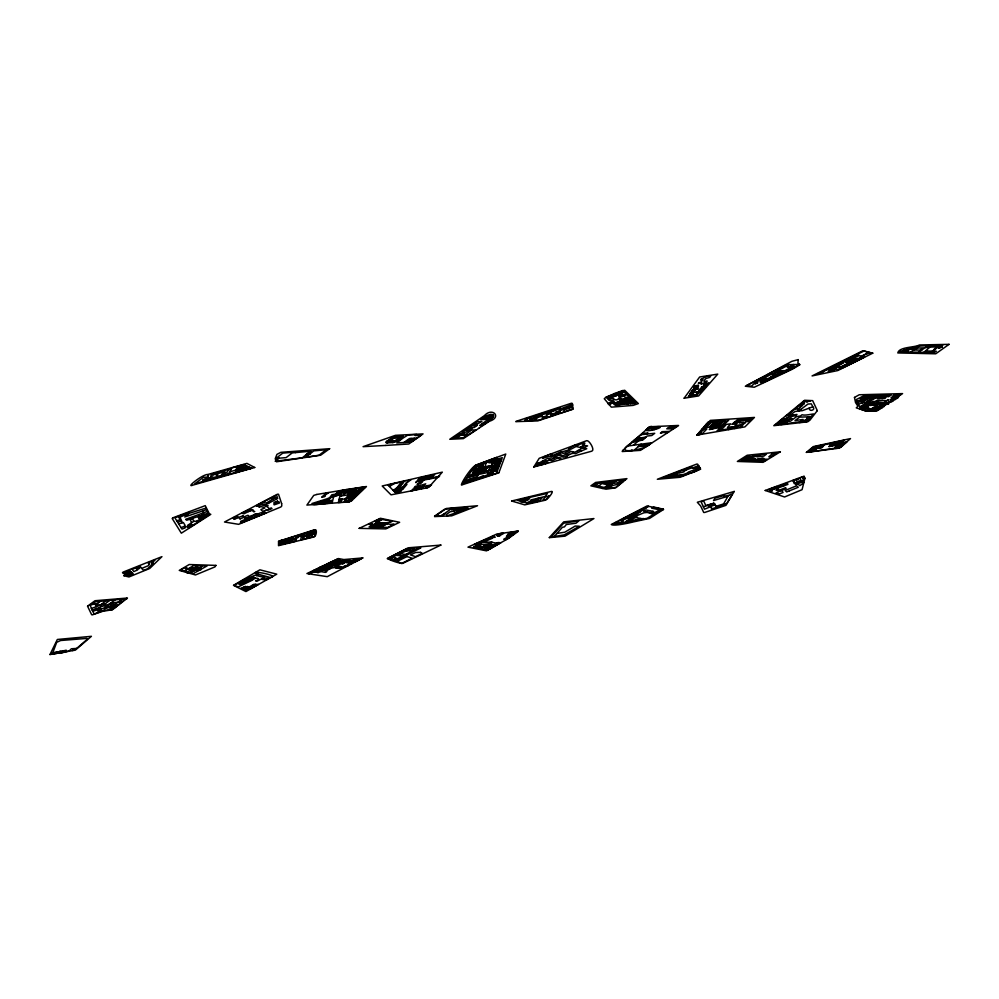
<?xml version="1.0" encoding="UTF-8"?>
<svg xmlns="http://www.w3.org/2000/svg" width="999" height="999" viewBox="0 0 999 999"><rect width="100%" height="100%" fill="white"/><g stroke="black" fill="none" stroke-linecap="round" stroke-linejoin="round"><path stroke-width="1.5" d="M494.992 459.84L492.332 460.114L492.682 461.476L494.13 460.177L502.26 457.654L496.416 473.251L462.912 483.591L467.22 477.272L469.555 476.735L469.043 477.397M555.469 413.249L553.608 413.561L553.583 415.159L557.305 413.961L557.317 412.862L555.469 413.249L555.444 414.548M496.003 461.151L498.039 460.826L498.513 459.353L496.79 460.926L490.646 462.649L490.384 459.777L496.59 457.417L496.665 459.203M483.141 477.447L483.266 475.774L476.448 478.484L475.686 478.558L476.211 477.609L465.072 480.494M487.412 476.098L487.475 474.987M469.542 481.73L469.63 480.357L464.11 481.83M491.658 474.762L491.745 473.638C494.63 472.639 491.87 473.164 494.08 471.141L497.502 470.292L492.569 471.528L490.384 474.063L491.745 473.638M282.018 540.684L282.729 539.897L280.269 540.671L279.845 544.905C282.467 543.131 299.026 542.032 295.392 539.972C299.675 537.1 289.423 541.658 290.409 541.583L290.334 542.357M301.96 534.203L301.76 536.188L303.783 535.014L303.933 533.591L312.812 530.606L312.65 532.192L308.666 533.578L308.841 531.855M312.812 533.079L311.438 533.678L315.047 532.38M312 537.075L312.262 534.477L314.772 533.691L315.097 531.818L310.414 533.828L311.451 533.503M280.02 543.169L282.48 542.395L281.855 541.87L282.642 540.759M283.704 543.144L283.891 541.346L282.555 541.658M285.052 543.643L285.502 541.52L288.449 540.596L288.224 542.869M286.626 543.256L286.838 541.108M291.171 537.549L290.946 539.835L288.686 540.534L288.923 538.261M301.823 535.664L300.062 536.213L300.212 534.752L303.933 533.591M302.934 539.285L303.197 536.675L301.111 537.325L300.874 539.785L314.498 536.463L314.772 533.691L308.629 535.514L310.464 533.404M306.268 535.214L306.768 532.692M282.48 542.395L286.563 540.496L286.725 538.886L282.705 540.147M306.393 535.314L306.73 533.141M307.342 538.211L306.431 536.788L312.237 534.765M290.409 541.583L290.497 540.734L288.374 541.396M375.499 523.014L388.436 522.864L391.308 521.228L382.33 519.468L369.043 526.96L387.712 527.397L394.293 524.25L391.958 524.45M703.383 506.743L713.898 503.259L705.794 505.544L703.646 500.886L701.111 501.823L704.507 509.203L710.739 506.655C712.424 505.144 718.056 504.095 715.696 507.679M322.103 503.796L323.788 503.658L324.288 502.085L322.49 502.659C321.491 504.657 311.638 505.631 311.925 503.533L340.384 494.655L346.029 489.922L338.624 491.121L335.951 493.981L341.183 492.844L338.811 494.742L332.442 496.503L339.011 493.606L331.868 494.767L329.37 498.014M473.863 480.357L474.513 478.046M342.145 498.801L341.096 499.612L355.307 496.628L356.918 495.079L353.434 495.654L351.873 497.202M490.384 459.777L483.853 462.262L482.867 467.17L478.471 467.957L477.06 469.33L484.652 467.407L485.252 466.82L482.854 467.22L485.464 466.121L485.789 464.56C483.229 463.474 489.26 461.675 490.571 460.876M341.221 498.951L340.035 500.087L341.958 499.512L341.221 502.297L339.098 502.472L340.359 500.711L338.299 502.534L340.035 495.666L343.606 494.967L345.666 493.031L361.825 490.397L362.912 489.385L351.498 491.246L354.17 488.598L357.492 488.061L355.432 490.047M309.315 537.724L309.79 535.526M333.604 496.74L332.118 503.009L323.788 503.658M643.493 518.493L628.608 521.116L636.925 516.758L634.615 516.583L623.351 523.076L647.127 518.269L653.671 514.323L647.252 512.437L643.968 512.774L634.615 516.583M322.49 502.659L323.027 500.674M724 497.402L724.637 495.342L715.022 498.176L713.523 500.561L727.996 496.241C736.738 489.173 728.171 500.449 726.66 503.683L711.45 509.053L711.45 506.955L710.676 507.205M491.658 469.855L490.272 472.015L467.619 476.698L468.456 475.437L492.032 469.755L491.683 468.631L495.566 467.532M493.981 471.166L494.355 470.029L492.145 470.054L498.214 468.356M497.052 467.12L495.254 467.619M494.692 464.66L496.978 463.786L496.628 464.71L491.446 465.559L492.744 462.062M210.389 479.795L210.951 478.246L229.483 473.151L231.581 467.982L244.043 464.547L250.786 468.244L194.83 483.716L203.346 477.385L208.092 476.973L202.572 480.232L205.707 479.72L206.381 478.034M209.865 478.546L210.127 477.884L208.092 478.446L208.466 477.435L207.33 477.534M492.22 468.481L491.296 467.157L496.466 465.109L495.854 466.708L493.019 467.532L492.832 466.733M492.095 466.933L492.757 465.197M236.139 472.677C237.862 470.467 234.59 472.539 235.614 470.804L237.05 470.417L237.65 468.943L236.201 469.355L236.95 467.544L238.898 465.959M205.095 481.256L205.707 479.72M495.342 462.912L494.917 463.973L497.127 463.349L497.889 461.226L492.12 463.798M498.926 472.652L505.769 454.046L477.06 464.647C471.69 465.222 457.667 488.349 462.4 484.74L498.851 472.827M238.386 467.157L244.493 464.785M246.453 469.83C249.825 466.133 240.946 471.778 245.679 467.819L245.167 468.531M237.05 470.417L236.775 471.078L244.106 469.006M325.437 503.533L327.997 498.439M239.323 467.057L241.621 466.046M239.523 471.74L239.985 470.654L246.84 468.893M228.209 474.875L228.858 473.326M242.894 470.816L243.406 469.63M62.113 652.459L51.349 654.22L52.897 652.459L56.693 642.32L60.639 640.509L86.801 638.411L87.425 639.16L76.686 648.413L71.366 648.776L69.256 650.873L61.588 652.959L63.899 650.699L66.309 650.262L64.985 651.635M909.402 348.339L899 351.873L906.992 351.985L909.402 348.339L919.505 346.029L942.769 345.267L940.434 346.853L937.886 346.94L934.789 349.75L933.59 349.787L938.548 345.404M327.372 503.384L330.219 497.764M493.469 415.896L487.949 417.32L486.963 418.706C489.922 420.079 491.62 415.497 487.412 417.944L486.151 419.443L480.644 419.642C488.686 411.875 502.822 412.762 485.139 423.451L482.317 423.539L488.523 419.343L491.67 419.243M493.668 471.253L488.161 473.426L487.624 474.513L489.235 474.438L483.204 476.348M895.254 397.777L892.844 398.176L896.565 396.503L893.306 397.852M716.295 506.256L723.563 503.946L727.996 496.241M486.525 471.091L488.561 470.591M483.641 471.778L484.453 470.492L473.114 472.764L471.865 474.612M484.852 471.491L487.237 467.769M489.273 416.97L490.996 416.196L483.916 417.445M472.964 468.843C476.086 469.155 479.133 464.71 474.026 467.27L468.456 475.437M489.66 414.722L491.058 414.448M467.919 480.819L473.963 479.195M469.567 479.333L476.86 477.122L478.271 475.099L466.77 477.959M480.806 543.968L479.82 543.768C485.389 541.221 475.212 544.368 479.395 544.705L480.806 543.968L486.9 545.154L480.107 548.726L474.662 547.564L477.297 546.228L476.123 545.966L477.422 545.304L481.093 546.053L479.17 547.04L481.006 547.102M473.114 472.764L474.712 470.404L491.246 466.933L491.071 465.871L485.826 466.733L484.378 468.369M490.584 467.07L488.673 469.942L494.143 468.543L495.129 468.456L494.842 469.293L496.366 468.868M838.336 443.618L842.095 442.782L843.93 440.297L831.73 443.007L828.983 446.653L837.524 444.742C840.084 441.433 836.65 443.718 841.945 442.132L842.357 441.595L836.175 442.982L835.501 443.856L838.673 443.156M530.631 502.959L531.755 501.411L536.313 499.288L534.265 502.135L527.722 503.346L533.154 500.599L530.844 499.962L545.242 496.428L547.489 493.356L530.169 497.29L528.758 499.425L523.226 502.135M692.357 390.572L698.214 388.673L692.856 389.897L689.822 394.031L693.518 393.194L691.483 395.979L688.323 396.703L690.371 393.906M693.256 389.797L695.316 386.988L698.476 386.263L696.415 389.086M697.614 386.463L698.601 385.114L694.767 385.989L693.781 387.337L695.316 386.988M692.956 393.319L695.491 389.86M839.31 442.282L840.147 441.133M199.176 521.228L193.818 521.316L188.361 524.85L186.913 526.81L190.659 524.837L193.681 524.787L208.953 514.847L205.782 508.166L189.298 513.286L184.74 516.995L203.072 510.851M525.099 498.464L528.521 497.552C527.834 501.773 515.721 503.121 522.602 499.9L525.099 498.464L520.604 501.535M526.86 497.939L525.524 499.725L521.391 501.76M539.585 498.151L537.062 501.486M829.694 369.555L828.196 371.566L834.44 370.092L828.346 368.544L817.944 373.626L822.552 372.789L823.688 371.266L828.433 369.18L831.056 369.255M830.344 371.091L831.618 369.393M819.105 448.002L822.152 447.54L824.375 444.63L821.116 445.354L819.105 448.002L810.776 449.25L808.466 451.298L815.696 449.625L817.307 448.276M908.803 349.65L916.895 347.814M389.398 486.488L394.58 483.416L388.099 485.114L395.816 493.169L401.173 491.121L398.663 491.271L402.809 489.235L394.842 492.157M814.36 448.713L815.559 448.052C817.394 446.615 812.137 448.464 814.734 448.214M821.228 447.689L820.204 447.839M815.221 447.602L816.083 446.466M816.52 448.389L818.406 445.954L821.116 445.354M835.264 365.11L837.587 365.771L839.272 364.947L837.012 364.248L830.569 367.407L835.426 368.831L836.787 367.083L838.86 366.621L838.261 367.395L840.321 366.583L843.268 367.445M427.172 476.273L434.59 474.65L430.557 478.746L423.788 480.057L420.641 483.641L417.045 484.365L422.327 481.368L419.23 481.818L420.454 480.469L423.101 479.932L424.975 477.709L418.169 479.795L419.905 477.797L427.272 476.173L423.788 480.057M546.428 455.831L548.276 455.382L543.768 456.818L542.607 458.416L548.251 456.518L551.361 457.192L560.439 452.772L563.96 453.371L569.917 450.274L568.331 449.987L560.077 452.547L561.251 452.122M202.61 565.809L198.102 565.759C174.113 578.483 195.454 571.79 202.61 565.809L207.155 565.871L193.694 573.401L190.497 572.639M431.668 478.071L431.218 478.621L438.511 477.235L439.635 476.011L435.751 477.26M430.369 476.598L427.035 477.959L429.707 477.385L428.559 478.683L430.132 478.359C433.291 475.936 428.758 477.584 431.418 475.349M709.902 421.74L698.613 434.94L696.902 435.152L707.991 422.115L718.281 420.941L709.315 429.57L711.463 429.22M629.72 521.765L630.631 520.691M392.782 490.01C396.341 490.134 401.948 481.306 401.236 482.929M421.815 486.788L420.129 488.049L422.365 486.675L431.531 484.865L427.722 487.687L391.034 494.842L382.18 485.989L442.332 472.14L428.983 486.975L426.76 487.837M400.924 489.123L404.558 484.877L406.918 484.415L403.321 488.661L400.412 489.71M422.24 478.459L423.464 477.01M414.822 490.222L418.956 485.576L415.359 486.313L414.098 487.749L416.246 487.325L414.985 488.823L412.887 489.123L411.263 490.921L412.849 490.609M708.116 383.791L708.84 382.942L704.919 383.741L703.408 385.502L708.116 383.791L704.195 384.578M393.868 491.133L397.165 489.822L401.286 485.114L398.776 485.626M554.133 536.725L562.362 527.285L564.435 526.898L566.283 524.525L576.036 523.189L578.945 520.816L563.623 523.214L551.111 537.05L564.21 534.877L579.333 526.236L575.212 526.048L564.76 532.217L557.017 533.416M416.233 489.947L422.365 486.675M698.164 391.533L701.723 390.247L703.945 387.737L700.786 388.361L700.224 388.998L703.383 388.374M424.8 478.933L425.911 478.334L425.199 478.471M421.503 488.911L423.701 486.401M697.714 392.045L696.728 393.156L699.512 392.744L701.723 390.247M698.838 390.821C699.675 388.998 698.438 390.222 702.809 389.023M699.874 389.598L700.449 388.948M747.964 420.529L748.95 420.055L747.677 421.366L747.989 420.529L740.022 420.966L735.526 423.976L731.892 424.313L737.599 419.717L751.785 418.993L749.762 421.153L745.991 421.84L748.763 418.968M417.082 487.699L420.554 487.037M426.436 487.937L425.187 488.186L427.46 485.676M702.796 386.9L702.297 387.45L705.444 386.838L706.43 385.764L701.498 387.15L705.943 386.288M399.612 485.452L401.96 484.353L402.984 483.229L401.598 483.491L404.882 481.131L394.505 483.516M422.527 486.638L425.724 483.816L418.556 486.038M61.376 652.584L58.516 653.109M497.052 535.776L498.888 536.176L503.508 533.466C500.487 531.93 494.18 537.175 499.275 535.464L500.087 535.639M60.39 651.323L59.74 651.56L63.899 650.699M734.64 428.534L736.051 427.06L742.806 425.124L740.521 427.485M62.438 650.961L61.651 651.76L63.312 651.273M74.088 648.888L72.465 650.536L76.686 648.413M340.097 492.245C336.139 491.908 341.758 492.732 342.694 490.459M714.697 428.434L720.704 427.51L728.671 420.279C720.916 417.969 718.681 428.009 712.262 429.095L720.291 422.377L717.906 423.239L712.062 428.683M401.536 482.629L402.497 481.668M57.88 651.773L55.769 652.672L59.878 651.41M923.725 352.385L929.619 347.402L925.349 347.54L918.443 352.222L906.992 351.985M58.379 653.134L60.002 651.51M705.931 424.538L709.665 423.301L705.244 427.722L712.737 421.528M931.405 345.666L929.932 347.115L936.375 346.865M344.892 492.295L349.837 491.52L352.547 488.861L347.702 489.647L346.316 490.959L348.663 490.297L343.743 493.356L345.666 493.031M719.517 426.273L716.52 426.723M711.151 429.27L711.638 429.058M348.813 494.73L344.88 499.4L348.251 497.889L352.147 497.564L348.713 498.763L353.921 497.952L355.307 496.628M354.146 489.922L355.257 489.61L352.684 490.596L355.794 488.336M341.77 495.267L340.996 496.003L353.059 494.03L353.883 493.231L347.889 494.218L349.263 492.882L360.339 491.833L361.825 490.397M347.764 491.833L350.524 489.185M348.226 500.174L344.555 500.761L344.131 502.072L352.247 499.525L349.4 501.873L306.905 505.082L313.736 495.392L316.795 494.455M100.986 609.215L107.305 606.593L103.372 610.526L112.587 609.515L125.824 598.776L95.629 601.76L90.06 605.232L94.068 614.035L102.01 611.113L101.448 610.002L97.465 610.789C100.237 611.725 102.435 607.367 99.276 608.441L98.926 607.742L92.158 610.227M845.404 443.219L839.073 444.443L835.127 448.189L840.946 447.152L847.127 441.658L842.095 442.782M632.717 441.433L641.37 434.627L654.72 433.304L651.847 435.502L647.127 436.051L642.532 440.097L631.868 442.195L637.612 440.771M843.094 445.267L837.936 447.477L841.37 443.993M840.946 447.152L835.751 448.451L836.325 447.977M841.97 443.881L839.809 445.904L840.521 445.766M487.275 466.508L489.747 466.096M808.516 451.298C806.031 453.484 813.186 451.723 813.448 449.962M706.068 427.547L709.415 427.035L715.634 421.328M636.363 440.247L638.124 439.647L633.741 440.559M780.394 421.928L778.708 422.165L781.717 421.753L789.997 415.459L796.977 414.448L795.067 415.871L791.845 416.183L789.435 418.007L787.474 418.144L779.807 423.913L775.499 424.712L780.119 422.714L777.821 422.989L778.82 422.152M622.689 450.449L622.19 451.536L640.484 450.362L678.596 425.562A2.223 0.637 -19.6 0 0 678.121 425.462L649.612 426.773L623.039 450.149M800.349 406.855L802.459 405.269L798.551 408.666M329.67 448.688L280.869 452.335L276.935 454.383L275.212 458.741L276.436 461.788L320.667 455.194L329.608 448.726M346.403 501.898L348.663 501.723L350.824 499.762M812.137 450.149L811.3 450.899L812.549 450.724M810.776 449.25L813.636 447.015L818.406 445.954L817.482 447.152L822.926 446.528M650.262 443.756C646.403 449.725 608.528 456.518 632.916 442.045M641.37 434.627L642.807 433.354L647.989 433.004L646.678 434.028M694.293 395.242L693.418 396.016L696.153 395.629L697.876 394.118L694.293 395.242L697.027 394.855M646.553 429.345L645.629 430.144C648.413 432.729 671.116 424.937 654.033 426.985L652.16 428.296L647.552 428.484L646.553 429.345L651.985 428.309M634.914 449.513L641.121 444.193L651.798 442.744M789.247 414.548L786.051 415.846L787.224 414.835L791.283 414.26L795.117 411.438L802.372 410.639L812.861 406.768L811.288 403.833L807.954 404.046L798.763 410.976M788.199 414.697L799.687 405.045L804.395 403.534L802.147 405.307M811.463 450.886L810.276 451.048M647.552 428.484L649.45 426.835C655.519 425.087 648.001 430.007 652.934 426.798L654.033 426.985M873.163 403.121C844.854 415.746 868.73 406.118 876.66 400.524L886.425 400.661L883.69 402.834L873.188 401.423L865.421 404.395L860.451 407.467L857.142 402.947L856.443 399.475L864.335 395.542L891.183 395.167L888.448 396.728L886.588 396.453L885.089 398.364L881.081 398.701L883.94 396.591L881.018 397.302L879.807 398.801L877.484 398.726L880.681 396.815L877.384 397.003L859.752 406.843M628.521 445.916L633.366 445.254L638.823 440.596M518.119 531.468L508.416 538.449L486.525 550.849L467.994 547.152L496.915 533.978L518.356 531.031L512.937 532.155L506.418 536.238L512.774 535.252M615.159 523.988L613.311 524.138L617.195 521.865L618.718 521.79L615.983 523.089L623.413 521.828C622.852 523.439 613.436 525.137 616.583 523.026M598.751 483.079L616.208 480.756L606.031 487.799L595.679 485.639L598.851 483.004L595.866 483.379L593.681 485.227L595.791 485.551M723.738 424.75L730.581 423.851L727.409 427.522L732.042 426.685L728.546 429.607M612.674 481.181L604.87 487.537L608.054 484.902L602.809 483.753L608.453 483.266L610.726 481.393M644.405 437.412L640.871 438.886L642.457 437.637L645.829 437.275M598.526 486.263L603.259 482.367M755.169 455.319L751.398 457.38L755.169 455.319L760.177 454.745L757.667 456.693L763.935 456.093L766.458 454.133L761.038 454.657L758.541 456.019M807.005 401.498L806.43 401.935L810.326 400.861L807.005 401.498L807.741 401.161M775.386 372.215L777.547 370.691L785.114 370.666L786.85 369.555L790.684 369.418L799.525 364.41L786.575 364.71L768.194 374.25L772.352 374.2L775.386 372.215L780.856 372.127L778.221 373.888L772.726 373.976M738.923 421.241L741.083 419.493M756.568 455.169L752.771 457.217M309.99 453.946L313.811 450.886L326.211 449.687L319.093 455.207L305.819 457.242L309.99 453.946L306.793 454.208L302.247 457.829L275.175 461.238L279.221 458.179L286.114 457.617L292.245 452.897L310.677 451.211L306.793 454.208M349.026 560.202L349.775 560.102L348.239 561.313L342.62 561.9L344.268 560.614L349.026 560.202L347.515 561.388M754.47 456.83L758.328 454.982M638.049 438.786L637.462 439.248L641.483 438.399M780.644 421.903L783.491 420.429M896.328 397.39L898.476 397.377L894.417 400.05L890.184 399.875L893.069 399.45L895.941 397.327M98.926 607.742L102.198 606.081L106.955 605.744L115.097 599.837M345.042 561.675L346.69 560.377M348.339 562.325L352.797 560.414L350.624 562.1L346.016 562.549L349.138 561.7M90.447 604.87L97.515 603.533M106.069 600.736L100.674 604.907L95.867 604.82L100.412 601.286M109.715 600.374L103.446 605.232L108.354 604.745M118.669 604.757L113.799 605.232L109.803 608.341L114.673 607.854M110.627 602.971L118.456 602.21L122.44 599.113M642.457 437.637L635.464 439.073M639.597 438.598L640.546 437.874M669.642 477.185L674.362 474.962L671.715 476.998L663.136 477.659L691.608 466.745L692.207 467.682L686.55 469.805L685.988 468.843M107.005 606.78L111.638 605.519L108.004 607.904L105.195 608.191M117.982 602.247L114.985 604.22L109.078 604.183M316.933 504.258L319.28 502.447L322.615 502.135M338.236 563.311L342.07 562.325L339.273 562.599L317.994 572.764L316.671 572.265L321.403 570.054L322.689 570.566M667.357 477.397L670.391 475.512L675.237 474.3L675.374 472.827M673.938 475.299C680.856 473.376 674.412 477.959 671.715 476.998M801.523 403.808L804.769 402.147L802.759 403.683M778.783 424.001L781.717 421.753M630.244 403.808L634.465 401.648L635.839 402.997L615.384 405.119L622.265 402.285L624.425 404.32M631.942 403.658L634.727 403.409M801.235 420.879L804.907 420.542L802.859 422.102L806.355 421.765L808.004 420.504L805.931 420.704L806.468 420.279C811.787 419.53 800.449 420.716 808.366 419.83L811.001 416.795L799.612 417.12L795.004 420.567L803.121 419.443L799.125 422.477L802.859 422.102L807.904 418.231L806.805 418.344L807.866 417.095L811.001 416.795L813.436 413.948C809.34 414.548 804.807 415.634 802.022 414.785L800.399 415.996L796.565 416.62L790.471 421.191L787.761 421.403C783.865 425.374 774.362 426.173 785.951 419.955L786.925 419.88L781.218 424.225M307.417 537.487L307.58 535.789L306.218 535.876L303.359 536.775L304.258 537.912L303.034 538.286M615.634 405.094L617.02 404.97M791.845 416.183L793.081 415.247M792.856 415.272L792.157 415.946M627.409 404.058L628.508 403.958M736.563 422.177L738.298 420.504L733.678 423.401L737.999 422.003M295.367 452.609L296.266 451.935L282.754 453.134L275.861 458.479L279.221 458.179M105.432 606.768L106.593 605.894M319.692 504.045L322.215 502.172M472.789 479.52L469.592 480.794M513.449 534.765L510.102 535.764M641.033 449.213L641.833 449.188M757.442 379.857L761.95 379.295L771.34 374.213M638.274 512.062L639.397 511.513L635.726 512.237L629.845 515.284L634.228 516.233L641.833 510.739L638.186 510.964L635.726 512.237M510.439 536.938L506.268 539.485L503.696 539.248L508.603 536.413M860.688 397.964L863.698 397.215L873.675 398.301L878.396 395.117M870.966 409.078L874.6 406.768L877.472 406.581L876.011 407.617L884.427 406.268L876.76 411.026L864.909 410.776L869.205 408.991L879.507 409.278M653.995 429.67L656.618 428.096L653.895 428.896L655.207 428.808M391.196 438.186L386.051 441.833L397.302 441.171L403.309 436.913L393.057 437.525L391.196 438.186L402.435 437.537M395.779 436.238L386.301 442.932L393.556 442.507L403.034 435.814L395.779 436.238L396.778 436.176L387.3 442.869M392.557 442.569L402.023 435.864M408.054 441.521L409.303 441.446L408.154 442.27L396.74 442.932L400.649 440.035A3.709 1.061 -19.6 0 1 400.911 439.41L407.967 434.99L416.67 434.478L415.159 435.552L421.166 435.202L417.107 438.074L409.478 438.524L403.821 442.52M405.494 442.42L411.151 438.424M406.905 442.332L409.94 440.197L408.529 440.272M414.335 438.236L408.766 442.17L411.201 442.033L416.77 438.099M879.944 404.945L881.63 404.583L877.484 405.094L880.456 403.097L877.259 402.972L878.321 402.347M533.878 420.304L538.511 417.045L542.407 416.246L542.469 419.006L539.472 419.98L525.312 420.779C523.688 418.856 530.082 416.221 529.383 418.968L538.511 417.045M530.307 420.504L533.791 418.044M339.273 562.599L342.195 560.601L334.765 563.573L332.217 563.186L339.822 559.64L337 559.34L326.848 564.11L328.159 564.572L324.95 566.208L323.514 565.671L318.394 568.094L320.766 568.743M455.419 507.992L451.523 509.777L453.971 508.066L467.594 507.529L467.994 508.603L446.84 515.946L446.665 514.21L450.099 511.813L456.231 510.651L457.105 512.624M651.698 429.795L653.458 428.571L651.448 428.696M862.649 397.627L866.92 395.467M474.1 425.686L481.893 421.491L477.672 421.653L468.668 427.734L474.15 427.547L477.035 425.586L471.59 425.749M453.134 509.59L456.73 507.917M454.42 509.527L458.079 507.842M459.503 507.779L455.744 509.465M880.369 398.189L881.33 397.515L880.668 397.54M456.531 435.901L461.575 434.702L457.292 437.262L453.821 438.074L459.677 433.778L464.722 433.628L460.589 435.377M656.168 428.109L658.054 426.81M774.65 376.935L771.678 376.848L768.094 378.671L771.128 378.621L790.684 369.418M868.543 397.739L871.016 396.815L869.679 397.864M879.744 404.957L883.328 402.797M771.128 378.621L762.524 382.767L760.301 382.455L767.394 379.308L763.473 379.757L765.047 378.733L768.443 378.671M635.888 513.948L635.164 514.01L636.838 514.01M910.551 352.06L919.505 346.029M465.447 507.554L462.724 509.415L458.903 509.927L462.25 507.667M925.349 347.54L927.946 345.766M465.134 430.307L468.918 427.734M870.616 397.952L874.637 395.229M872.639 398.189L874.699 396.79L872.164 398.139M465.184 434.915L471.528 430.07L475.811 429.932L468.281 434.79L462.162 435.339M482.529 423.526L479.62 425.499L482.529 425.387L485.139 423.451M460.976 509.478L463.736 507.617M866.982 397.577L868.468 396.978L867.607 397.639M455.157 436.825L453.059 438.111L453.771 437.887M882.529 398.576L888.136 394.817M895.304 396.516L898.263 394.518L900.873 394.43L896.977 397.39M475.037 425.661L477.135 424.7L475.736 425.636M469.031 430.157L466.108 432.117L461.963 432.242L464.797 430.319L469.992 430.132L471.865 428.858L470.192 428.908L472.09 427.634M468.032 434.802L463.086 437.762L455.357 438.012M478.871 428.246L463.361 438.623L449.775 439.273L484.365 415.671C492.445 406.768 502.335 417.27 489.373 421.291L478.883 428.234M866.358 397.502L869.53 395.379M879.207 396.566L881.518 395.017M868.119 397.689L871.677 395.317M881.018 397.302L884.59 394.93M196.716 521.278L201.686 518.019L204.083 517.994M339.123 561.6L340.846 561.513M645.741 508.141L648.551 506.293L640.059 510.002L642.969 509.965L645.741 508.141L643.943 507.979M754.22 460.651L755.831 460.676L759.252 458.504L754.22 460.651L741.221 460.314L745.816 457.492L747.689 457.542M791.52 365.709L792.195 365.709L790.147 366.221L793.406 364.473M191.496 524.812L187.475 527.397L189.71 527.36L193.681 524.787M370.816 526.935L376.86 523.001M372.602 526.91L377.147 524.525L373.201 525.986L374.038 525.973M376.261 524.525L377.747 523.563M374.388 526.898L379.533 523.538L384.815 523.476L380.269 525.924L381.531 525.911L385.277 523.464L387.075 523.451L383.067 525.936M376.161 526.873L377.572 525.949M379.845 524.475L381.318 523.513M377.922 526.848L383.079 523.488M379.67 526.823L381.069 525.911M771.678 376.848L770.903 376.848L775.424 373.938M668.319 427.822L670.379 427.809L673.488 425.824L671.291 425.924L666.758 428.808L672.764 428.896L676.947 426.261L672.964 426.148M789.135 364.498C783.054 367.058 791.22 365.634 787.362 367.52L794.48 366.158L788.099 369.455M788.748 367.495L790.733 366.208M775.574 375.237L776.235 374.613L773.788 375.574L778.845 374.9M875.124 409.215L872.04 411.163M626.435 520.879L630.144 520.192M760.564 379.82L763.049 379.77L761.263 380.769C754.682 380.532 753.908 384.79 751.236 386.226L746.565 385.552L768.681 374.263M874.387 403.808L878.783 403.833L870.404 405.494L874.837 403.521L872.464 403.459M190.359 568.556L193.157 567.757L189.872 569.605L188.799 569.343L190.359 568.556L186.813 568.955L185.926 568.731L187.15 567.969L184.253 567.919L180.407 570.267L187.125 571.878M744.642 460.389L747.402 458.666L752.035 458.641L749.013 460.502M873.626 409.165L879.282 408.241L877.559 409.303M880.169 407.692L879.332 407.979L882.08 407.704M198.152 569.393L201.199 568.718L197.502 570.766L196.066 570.454L198.152 569.393L195.829 569.08L190.834 570.829L198.177 567.632L195.829 569.08M761.675 460.839L764.322 459.19L767.22 459.24L764.572 460.901L755.831 460.676M751.985 460.589L755.094 458.691L751.011 460.564M757.254 460.714L761.138 458.291L763.76 458.341L759.777 460.789M866.97 411.151L870.441 409.053M772.689 376.873L774.262 376.411L773.288 376.885M760.901 460.826L763.261 459.39L762.125 459.353M746.415 460.427L749.238 458.691M753.258 460.626L756.28 459.39M742.969 459.24L744.842 459.29L749.937 456.156L747.814 456.106L745.816 457.492M747.876 460.464L750.711 458.728M750.012 460.527L753.071 459.303M758.441 460.764L762.437 458.316M632.717 513.786L635.876 513.449L635.327 513.898M930.069 352.597L932.417 351.173L936.338 351.261L933.928 352.722L918.443 352.222M888.186 403.996C892.032 402.634 881.468 402.722 884.814 403.384L887.149 403.571L883.653 405.269L888.186 403.996L886.525 403.958M875.249 403.796L877.771 402.285M308.778 532.492L307.542 534.952L303.559 536.063L303.858 534.303M255.432 586.013L250.674 588.686L248.439 588.498L255.045 585.102L253.671 585.014L245.292 590.322L244.693 589.685L253.833 584.315L258.391 584.415L255.519 586.026L253.659 585.889M248.376 579.545L238.886 584.178L241.059 584.815L255.307 577.734L253.197 577.172L248.401 579.545L245.404 578.821L234.365 585.352L238.162 586.95L252.51 580.082C255.294 576.435 262.887 579.008 255.557 580.856L256.993 581.218L264.473 577.434L256.368 575.586M866.495 408.029L862.924 410.327L861.925 409.677L868.88 407.142L865.634 408.029M298.239 536.051L297.802 537.787L295.692 538.449L295.804 536.775L295.479 538.511L293.306 539.198L293.431 537.524L293.082 539.26L291.009 539.922L291.096 538.261M493.618 545.079L498.026 542.532L500.811 542.732L496.316 545.304L493.618 545.079L488.823 546.441M254.333 585.064L255.544 584.353M514.01 533.279L514.935 532.929L508.953 535.576L509.79 535.726M786.9 365.896L777.547 370.691M773.775 371.353L776.735 371.216M480.107 548.726L485.389 549.85L488.948 547.777L486.575 547.752M514.647 532.904L516.895 531.605M496.141 545.292L490.846 548.451L488.286 548.164M483.591 549.462L492.045 544.592L494.143 544.78M511.463 534.752L512.824 533.966L511.975 534.453M494.892 545.192L490.809 546.703L489.16 548.339M490.846 548.451L487.287 550.249L485.389 549.85M381.63 526.748L388.249 523.014L386.725 523.888L393.618 524.625M865.109 397.365L865.983 396.74L864.984 396.753M406.93 550.661L399.975 553.571L405.631 554.582L417.22 548.089L420.779 547.927L395.592 560.551L387.25 558.653L405.619 549.425L414.16 548.426L411.738 550.437L406.243 551.036L410.127 549M556.568 458.304L558.279 457.742L552.16 460.626L549.637 460.189L545.691 461.288L540.359 464.073L537.887 463.573L539.173 462.899L543.444 463.211L543.006 464.36L536.201 465.859L537.175 463.561L538.486 463.261M627.21 521.016L629.208 520.379M580.856 450.861L581.693 450.774L575.524 453.708L573.026 453.259L568.044 454.82L569.642 454.483M549.413 458.728L548.439 458.566M403.509 555.506L396.553 559.178L394.992 558.766L396.303 558.116L392.108 557.479L396.341 555.344L402.597 555.919L405.332 554.52M313.686 572.052L308.591 573.663L322.065 569.243L320.879 568.793M480.419 545.916L476.398 547.939M357.729 559.028L361.238 558.666L357.592 560.714L354.146 560.901L357.729 559.028L353.346 560.427L355.357 560.277M259.977 506.306L258.778 507.042L261.501 506.605L264.922 507.942L260.876 509.577L262.587 511.301L271.99 508.603L271.291 507.929L269.418 508.666L266.646 506.381L261.051 504.707L257.23 505.769L259.465 506.206M545.691 461.288L546.166 461.376M537.887 463.573L547.564 458.416L551.585 459.103L559.315 454.92L563.336 455.619L571.003 451.473L574.999 452.185L582.704 448.002L576.048 446.516L571.116 449.113L568.618 448.663L574.762 445.267L577.36 445.691L582.267 443.081L584.914 443.181L582.23 445.017L584.59 445.304L580.344 447.552L584.427 445.429L587.574 445.879L583.391 448.114L586.763 448.726L581.381 450.936M489.972 545.529C481.343 544.63 481.78 551.223 490.297 545.591M264.46 505.457L277.784 498.351C274.5 499.338 275.674 495.866 273.501 497.477L272.277 497.252L276.586 495.279L277.31 497.227L275.849 497.989M341.159 563.024L344.842 562.674L340.422 564.073L334.016 567.807L330.145 567.082M338.649 567.469L340.384 566.545L342.707 566.97L340.247 568.256L335.627 568.031L338.649 567.469L336.488 567.569M568.281 454.857L563.923 457.167L561.401 456.73L557.929 457.929M337.187 567.207L340.384 566.545M481.73 542.057L483.266 541.745L480.631 541.708L474.088 544.63L477.422 545.304M487.437 545.029L492.207 542.357L496.79 543.244M627.597 518.031L626.323 518.256L628.933 518.831L632.754 516.92L630.744 516.408L623.975 519.617L620.379 520.204L622.052 520.866L623.688 519.58M636.088 513.948L632.355 515.871M345.342 565.596L348.501 565.434L343.831 566.383L344.98 566.833L346.828 565.884M478.721 545.566L481.53 544.105M622.065 519.343L627.409 516.545L629.582 517.02M258.691 505.019L257.767 504.832L270.254 498.314L273.164 498.851L275.15 497.777M273.164 498.851L266.945 502.722L268.694 503.034M320.617 571.54L325.287 572.377L326.848 571.553L325.337 571.278L332.53 567.519M540.359 464.073L541.633 463.399M485.864 544.954L483.029 546.428L484.078 546.64M258.042 504.895L256.343 505.781L257.617 505.844M350.624 564.11L352.447 563.161L351.099 562.574L347.677 564.373L350.924 564.173L348.813 563.786M258.616 506.043L257.367 505.969M561.126 455.232L560.189 455.069M571.878 451.623L572.827 451.798M485.202 540.721C479.545 542.407 491.808 538.786 483.628 542.432L482.417 542.195M584.602 448.326L583.603 448.151M483.628 542.432L491.883 541.995L490.284 542.819L491.046 542.969M483.329 546.478L478.496 548.389M492.732 544.642L493.381 544.705M183.903 571.191L193.594 565.684L198.102 565.759M635.913 517.594L641.196 518.456M397.852 554.37L396.79 554.482L400.799 553.771M332.617 563.249L333.179 562.699M346.99 565.909L345.791 566.421M389.772 559.228L392.857 557.667M873.638 398.301L866.782 401.123L868.618 401.573L867.469 402.147L866.47 401.898C854.595 406.044 867.194 398.114 869.754 398.514L871.603 398.963M332.929 563.299L336.925 563.923M249.675 511.038L243.831 513.823L241.683 513.224L247.477 510.439L248.813 510.801L251.199 509.515L253.271 510.089L248.489 511.525M329.732 563.561L328.534 563.698L338.461 559.29M242.52 582.592L243.943 581.88M522.402 501.898L527.872 503.284M258.579 574.325C244.643 569.105 281.556 575.561 270.467 577.559L258.579 574.325L256.506 575.524M244.206 583.029L245.642 582.317M393.806 560.139L396.054 559.028M526.685 502.934L532.08 500.287M863.586 355.144L870.179 352.759L864.123 350.986L842.944 361.363L845.254 362.038L847.189 361.089M850.736 357.654L853.271 358.391L859.152 355.507L861.475 356.119L869.093 352.435M860.564 358.928L857.542 358.466L848.238 362.837L851.011 363.648M838.698 367.382L841.645 368.244L864.535 357.055L862.112 356.356L860.139 357.317L862.562 358.029M831.368 367.02L833.616 367.669L837.512 365.759M846.877 359.503L849.088 360.139L852.884 358.279M848.813 361.576L845.691 362.162L851.697 360.914L849.088 360.139M849.824 360.352L852.634 359.702L850.748 360.627M841.008 366.783L848.688 362.974M858.79 358.404L860.676 357.48M317.382 569.717L314.31 570.254L316.283 569.33C318.906 571.191 325 566.508 324.95 566.208M397.402 555.407L399.051 554.62M318.107 569.992L317.108 570.454L317.844 570.729M334.166 564.085L335.239 563.973L333.504 564.797L334.353 565.122M903.521 351.948C906.455 350.05 902.422 351.898 904.457 349.638M861.762 405.906L862.212 405.432M864.547 406.293L867.182 405.032L866.27 404.707M380.082 520.054L377.023 521.503L375.237 521.116L379.82 518.943L381.868 519.393L380.419 520.129L378.296 519.667M313.187 571.865L315.547 571.191M257.767 574.1L242.707 580.419M323.763 565.759L327.098 564.198M316.97 570.042L317.932 569.929M333.204 563.798L333.953 563.448M318.419 570.953L315.871 572.152L314.523 571.665M326.848 568.631L322.477 570.079L323.164 570.354M329.67 562.787L330.994 562.612M327.897 564.472L329.071 563.923M243.032 588.985L246.691 587.699L247.54 586.45L248.776 586.925L244.368 589.547L241.021 588.136L246.079 586.5L244.892 586.513M266.646 506.381L268.119 505.706L265.659 505.931M242.008 588.561L245.679 586.875L244.755 587.524L245.492 587.849M245.217 586.663L243.843 587.137L244.505 587.424M243.057 466.933L242.295 467.257L243.406 467.12C246.428 467.532 240.722 469.293 240.359 466.983L246.004 465.621M247.552 466.471L241.521 469.53M247.789 466.595L249.038 466.795L246.191 468.081M487.599 538.836L480.631 541.708M249.912 467.769L250.524 467.495L247.365 468.568M490.359 537.687L493.219 536.101L495.304 537.15L487.962 538.661M857.142 402.947L868.868 397.777M486.326 540.934L492.12 538.349M238.773 467.295L237.762 468.656L241.521 467.607M250.137 467.882L251.448 468.056L249.9 468.881M490.534 415.796L493.444 414.548M243.906 580.494L247.477 579.295M856.83 401.411L866.033 397.477M861.662 398.027L860.476 398.526L862.636 398.301L862.162 397.827M173.227 517.682L172.19 518.481L181.331 533.191L210.777 514.348L209.428 513.936L205.257 505.644L173.252 517.682M780.019 490.846L779.495 490.172L785.551 487.699L786.188 488.324L776.535 492.632M242.52 515.746L243.169 515.896L238.461 517.382L237.213 516.158M629.095 401.323L632.667 399.875L634.465 401.648M245.342 518.481L244.73 518.331L249.525 516.808L250.274 517.507M621.753 401.76L620.679 400.724L613.511 403.658L614.385 404.732L625.811 400.137L626.46 400.786L628.983 399.775L627.197 399.825L627.622 398.464L625.137 399.475L625.811 400.137M620.679 400.724C624.437 400.149 619.293 396.728 619.467 399.55L621.39 399.4L620.204 400.262L622.552 399.812L626.398 403.671L633.566 400.761M247.952 515.284L243.781 516.945L242.819 516.033M241.321 522.152L240.372 522.539L240.884 523.039L265.834 513.011L265.01 512.137L260.327 512.962L240.609 521.391L241.583 522.427L264.635 513.161L264.011 512.537M609.802 403.496C612.375 401.586 611.213 404.495 609.315 403.009M612.2 402.759L614.535 402.285L613.623 401.373L608.041 403.721L608.903 404.57L612.524 403.109L611.588 402.085M124.912 573.051L129.895 571.016L133.117 573.926L128.659 575.736L124.4 572.577L129.895 571.016M125.449 573.526L130.432 571.49M125.999 574.025L130.981 571.99M126.523 574.5L131.506 572.464M127.06 574.987L132.043 572.951M127.585 575.461L132.567 573.426M613.973 393.793L606.218 397.177L624.687 390.259L638.361 403.584L633.154 405.394L611.326 407.155L604.283 398.713L606.218 397.028L608.841 399.762L612.787 398.164C618.269 404.058 623.051 392.819 615.247 395.367L613.923 393.693L623.051 390.422L632.667 399.875M618.144 402.435L616.545 402.822L618.643 403.022M857.991 404.47L862.149 402.784M266.096 509.802L266.933 510.014M137.762 567.132L135.727 567.956L138.174 568.98L139.236 568.556L137.762 567.132L139.885 566.271L141.071 567.407L138.948 568.269M608.066 398.988L617.782 395.042M622.452 402.46L624.4 401.673M628.371 400.524L629.894 400.999M627.971 400.674L628.483 401.561L623.551 403.484M234.64 519.33L234.003 519.193L238.773 517.669L240.085 518.881L244.093 517.257L245.055 518.194M270.117 509.365L266.633 510.127M624.525 391.858L615.771 395.854M622.015 399.275L626.348 398.002L623.476 396.066L620.142 397.402M400.312 489.81L399.625 490.259M622.814 400.087L629.957 397.202M624.612 401.873L631.768 398.988M623.126 403.097L623.826 402.847M772.664 488.024L776.673 486.501L777.934 488.124L776.673 488.636L775.998 487.812C774.65 489.348 773.214 489.335 770.878 489.835L772.427 490.984L770.891 491.57L768.693 489.622L772.664 488.024L773.963 489.385M237.512 516.458L233.067 517.844L234.34 519.055M240.085 518.881L239.76 518.581M254.283 514.485L255.394 513.936L256.468 515.022M617.282 394.555L610.539 396.591L611.513 397.577M623.476 396.066L627.247 394.543M627.035 399.637L630.856 398.102M248.252 515.571L249.226 516.508L257.505 513.673L255.794 514.36M614.273 399.525L610.464 401.049L608.841 399.762M625.998 397.664L629.145 396.403M619.892 404.707C613.236 406.493 628.171 400.874 619.58 404.133M625.037 402.31L623.875 402.859M607.08 397.977L610.564 396.615M619.18 396.453L626.298 393.618M623.613 390.959L620.379 392.207L621.341 393.144M699.275 466.708L695.117 468.269L692.407 467.994L698.676 465.659L699.475 467.057M614.447 394.543L620.679 392.083M683.865 471.041C681.73 470.579 686.251 471.765 682.629 472.215L675.824 473.638M694.667 471.316L693.718 470.005L688.186 472.19C688.761 476.261 709.44 464.685 695.691 468.918L695.292 468.194M620.654 393.419L618.094 392.944M689.06 473.426L682.492 475.886L675.299 476.56M478.146 464.46L476.923 466.371L474.026 467.27L475.462 465.447L483.853 462.262M693.968 470.354L700.049 468.069M176.673 520.679L178.746 524.013L182.268 522.689L181.106 519.617L176.673 520.679L174.85 517.744L188.699 512.549L187.288 514.048L180.794 516.758L178.796 517.507L178.159 516.495M490.484 460.302L491.321 460.427L490.559 460.714M688.473 472.602L683.491 474.488L677.26 475.074M777.11 487.062L787.337 483.079L787.911 484.378L777.884 488.061M177.697 522.327L181.219 521.003M178.746 524.013L181.069 527.597L184.428 526.336L185.14 525.412L183.354 522.527L182.043 522.764M684.015 471.291L686.55 469.805M490.646 461.501L492.682 460.739M667.931 475.611L669.68 476.086M803.683 478.671L802.909 478.958L804.07 480.094L794.417 483.766L794.043 482.867L794.892 482.567L793.905 482.529C792.569 481.605 794.992 480.581 793.331 481.156L793.019 480.407L795.679 479.557L797.015 481.693L800.349 480.719L801.023 480.232L799.724 478.109L802.996 476.748L804.095 476.673L804.957 478.484L803.933 478.908L801.997 477.097M479.345 467.807L481.456 467.457M200.312 517.32L205.032 514.835L205.357 515.634L202.547 517.345L198.689 518.056L202.447 517.432M91.296 608.503L100.837 604.994L101.611 606.543M92.745 611.376L100.624 608.491M207.33 511.413L185.614 519.33L186.676 520.267L204.408 514.423M198.664 517.919L198.127 516.758L208.067 513.086M206.531 509.59L202.76 510.951L203.621 512.749M205.332 515.509L208.654 514.323M483.229 465.372L481.456 466.009L483.141 465.796M836.787 367.083L833.616 367.669M483.479 464.16L478.246 465.996L478.371 467.095L480.344 466.72L478.471 467.957M905.032 351.036L906.518 350.262L904.794 350.462M535.664 415.709L537.699 415.035L537.824 417.17L535.776 417.594L535.664 415.709L533.678 416.333L533.753 417.445L535.726 416.795M540.197 414.185L540.259 415.134L538.336 415.771L538.274 414.835L548.826 411.376L548.938 413.111L546.828 413.811L546.678 412.088M540.247 414.885L542.332 413.486M546.778 413.436L545.004 414.023L544.954 413.236L542.42 414.81L542.37 414.173M713.898 503.259L715.184 504.258L713.311 504.245C711.388 504.545 704.957 506.805 709.952 505.956L710.739 506.655M529.333 417.794L531.768 416.995L531.393 418.094L529.358 418.456M551.136 414.348L553.259 413.648L552.647 414.722L553.296 415.472L546.878 417.57L546.828 414.835L551.123 413.436L551.186 416.158M553.221 411.201L557.192 409.665L557.18 408.616L548.913 411.413L548.926 412.55L553.221 411.201L553.209 409.915M564.185 409.852L564.16 408.429L572.777 405.619L572.752 404.258L559.815 409.153L559.877 413.324L572.814 409.103L572.789 407.055L564.185 409.852L564.223 411.9M564.173 409.128L555.556 412.462L559.84 411.064M568.169 408.541L571.84 405.919M551.161 415.01L551.873 414.772L551.161 415.372M473.851 479.832L474.812 479.045L473.926 479.308M490.609 461.138L489.035 461.65L489.011 462.924L490.621 462.425M483.179 476.685L482.255 477.172L483.166 476.885M312.749 531.206L315.06 530.906L315.147 529.982L312.799 530.719M94.655 604.457L95.38 604.22L96.166 606.718M298.301 535.352L300.212 534.752M280.195 541.383L282.667 540.484M300.087 536.013L298.139 537.025L298.314 535.314L286.713 538.948M286.563 540.496L288.761 539.81M279.957 543.731L283.766 542.532M279.895 544.343L285.14 542.694M723.563 503.946L724.762 503.571L724.924 504.682M329.895 498.389L327.247 499.9M328.234 501.623L331.543 500.287L331.268 501.398L327.834 502.41M336.101 493.456L345.242 490.709M322.764 501.623L325.761 500.861L324.238 502.385M724.238 496.603L728.521 495.329M327.135 500.112L329.333 499.488M497.502 462.3L500.849 461.351M498.114 460.564L501.523 459.59M496.878 464.023L500.212 463.099M496.216 465.796L499.537 464.86M494.243 467.907L498.901 466.608M205.757 479.595L210.951 478.246M231.293 468.681L211.563 474.138L210.639 476.523L212.687 476.048L213.149 474.875L224.675 471.715L224.188 472.889L227.36 472.015L228.184 469.942L231.131 469.143M230.07 471.703L237.35 469.705M237.188 470.092L241.283 469.393M236.601 471.503L239.985 470.654M908.316 350.587L907.492 350.711L908.865 349.5M319.28 502.447L314.585 503.683L321.228 501.486L321.79 502.197M326.261 501.81L327.372 501.523L326.024 502.335M751.748 457.105L749.974 457.305L753.783 455.457M489.697 418.007L492.707 417.282M425.524 478.771L429.233 477.909M694.28 386.65L698.114 385.776M694.792 387.712L697.951 386.988M694.28 388.399L697.439 387.687M693.781 389.098L696.94 388.374M691.857 391.271L694.992 390.559M691.345 391.97L694.467 391.258M690.833 392.644L693.968 391.945M690.321 393.356L693.456 392.644M689.847 394.605L693.006 393.893M689.347 395.304L692.494 394.593M688.835 395.991L691.995 395.279M456.568 511.413L458.716 511.038L459.078 511.888M527.172 499.363L523.663 500.024M523.389 498.838L517.457 500.349L520.204 501.086M831.605 443.169L824.25 444.805M830.856 444.155L835.251 443.181L830.206 445.03M837.874 444.255L829.17 446.403M820.229 446.516L823.476 445.816M486.725 468.531L474.662 471.103L476.598 468.244L475.462 468.431M52.035 652.921L56.406 652.035M402.847 486.9L398.876 487.924M699.437 433.966L700.187 433.091M702.122 429.021L703.97 428.633M700.661 430.731L702.509 430.344M400.199 484.028L400.474 483.753M471.441 471.078L474.712 470.404M703.608 427.272L705.419 426.898M704.62 426.086L706.455 425.711M397.739 488.386L395.941 488.761L396.541 489.398L398.601 488.224M699.163 432.492L701.011 432.117M397.877 486.675L398.738 486.301L398.102 486.426M398.089 488.798L400.112 488.399L399.5 489.735L397.527 490.509L396.928 489.922M420.279 480.669L419.605 480.681L421.241 479.595L417.757 480.269L415.659 482.592L417.37 481.443L419.318 481.718M426.473 486.775L428.034 485.876L427.01 486.176M699.4 390.172L702.297 389.598M701.198 390.834L695.654 392.445L700.649 391.458M697.165 392.669L700.099 392.083M703.071 429.695L706.905 428.946L701.985 434.041L698.9 434.59M399.75 484.527L399.238 485.077M418.181 487.487L417.382 488.586L419.555 488.161M837.524 444.742L839.073 444.443M748.613 420.404L750.848 419.98M432.317 477.385L435.764 477.247M498.076 534.49L497.115 535.339M730.381 428.072L736.051 427.06M721.241 427.023L725.636 425.299L722.627 428.384L719.043 429.021L717.02 430.856L729.769 428.583M347.789 500.599L349.238 500.262L347.115 501.223M352.635 496.416L348.189 497.152L350.287 495.129L357.392 494.63L359.066 493.044L353.059 494.03M838.124 445.342L836.313 445.654L834.128 448.351L811.425 451.673M819.592 447.365L817.369 447.29M346.903 489.46L316.795 494.455M716.907 426.373L719.105 425.924L723.076 421.765L725.998 421.541L721.44 425.711L722.939 425.487M710.451 426.098L715.022 422.664L716.708 422.44M346.915 489.448L366.446 486.513L351.336 501.098L348.663 501.723M339.123 499.288L340.234 499.113M864.522 406.281L863.261 406.131M710.139 426.373L713.099 425.924M719.867 426.211L722.602 425.786M809.29 450.561L811.775 450.199M350.686 490.696L352.272 490.459M709.415 427.035L712.412 426.585M718.181 425.162L717.757 425.562M785.988 418.506L782.367 419.018L780.381 420.729L783.653 420.304M796.777 407.742L797.364 407.242M789.272 416.009L788.648 416.096L789.997 415.459M512.937 532.155L509.615 532.617L508.054 533.978L509.74 533.741L507.342 535.139L508.204 535.202M800.024 421.803L784.527 423.813M633.366 445.254L641.121 444.193M798.988 405.819L799.687 405.045M794.542 409.203L798.963 408.616L797.514 409.852L800.823 409.415M309.802 451.873L310.989 451.723L307.967 453.284M608.453 483.266L610.414 483.029M609.452 484.965L611.276 484.74L607.392 488.061L606.031 487.799M616.046 480.894L625.174 479.77L619.904 481.518L618.244 482.942L619.855 482.742L618.643 483.753L620.516 483.516L623.051 481.53L619.405 481.98M613.024 483.391L618.443 482.729M734.065 422.515L735.301 422.327M634.59 439.822L644.118 438.711M643.493 438.174L644.967 437.999M637.599 440.097L643.206 439.485M306.256 454.632L309.54 454.295M805.082 420.417L805.968 420.329L804.507 420.854M637.262 438.211L639.81 437.949M639.822 445.304L649.412 444.318M756.231 456.643L757.966 456.456M350.012 561.026L349.026 561.588M778.059 424.55L778.433 424.275M121.029 600.199L119.318 601.311M118.456 602.21L122.477 601.81M101.511 604.27L105.157 603.908M110.452 606.443L112.512 606.231M111.726 606.843L116.583 606.368M802.222 403.059L803.783 402.909M783.266 422.677L786.463 422.365M340.309 561.888L342.957 561.638M341.845 560.826L344.268 560.614M782.08 423.576L782.342 423.376M735.526 423.976L736.725 423.888L734.939 425.749L741.658 424.55L743.643 422.527L739.223 422.864L740.521 421.903L738.423 421.653M718.044 421.166L722.826 420.804M385.789 445.429L363.074 446.665L395.454 435.327L423.039 433.891L408.778 444.006L385.814 445.429M638.349 446.528L646.965 445.929M616.171 522.39L617.469 522.302M894.442 397.09L893.63 397.639M886.4 395.966L885.614 396.503M386.925 441.208L398.176 440.547M882.929 398.314L883.765 397.752M400.924 438.611L402.16 438.536M399.675 439.485L400.911 439.41M413.199 439.048L415.621 438.898M412.05 439.86L414.473 439.71M410.989 440.609L413.411 440.472M409.927 441.358L412.35 441.221M912.149 349.388L915.758 348.589M914.41 349.513L918.218 348.014L923.313 347.877L920.616 349.687L922.252 349.638M872.851 408.017L879.757 407.704M747.789 419.992L747.127 420.017L748.039 419.73M457.48 509.178L460.876 507.717L457.667 509.89L459.041 509.84M872.789 396.478L873.513 395.991M784.989 421.378L784.49 421.753M877.272 395.854L876.56 396.341M893.081 397.864L890.933 397.964C899.575 394.23 890.983 398.214 892.507 396.203L893.993 395.092L898.263 394.518M486.151 419.443L488.523 419.343M925.911 347.165L930.032 347.015M487.45 417.882L483.778 418.993L486.625 418.906M792.332 367.495L794.417 367.42M638.686 512.025L639.934 511.988M196.291 566.895L196.578 566.708M874.35 397.839L876.21 397.789M457.754 436.95L458.716 435.864M474.188 424.001L476.71 423.938M766.87 379.67L769.03 379.632M487.012 417.332L487.949 417.32M894.742 396.89L895.978 396.878M375.974 523.576L379.533 523.538M670.379 427.809L674.525 427.784M188.361 524.85L190.659 524.837M780.981 373.876L778.221 373.888L782.891 371.74L776.073 371.665M760.301 378.371L762.736 378.371M199.413 567.807L201.261 567.195L200.437 567.17M758.578 458.941L760.064 458.953M744.842 459.29L746.39 459.303M879.345 403.846L881.33 403.871M765.946 460.027L762.324 459.965M753.983 459.34L755.306 459.365M763.723 376.898L765.621 376.935M913.71 349.987L921.478 350.137M774.55 371.378L776.423 371.428M781.543 367.47L782.991 367.507M751.036 459.253L752.047 459.278M773.401 375.249L774.262 375.274M926.11 350.936L932.417 351.173M878.084 410.177L872.851 410.114L874.25 409.765M513.286 533.691L512.387 534.215M864.023 408.741L865.471 408.816M251.261 587.25L253.072 587.35M496.303 543.531L498.114 543.094L495.954 543.731M634.278 513.886L632.404 515.172L633.366 515.359M508.016 536.75L510.277 536.925M191.683 568.681L194.405 568.931M493.431 546.977L492.032 546.828M548.951 454.695L552.047 453.846L550.599 455.631L551.198 456.006L561.063 452.023M199.825 569.567L201.049 569.717M330.444 562.887L331.069 562.974M336.001 562.887L334.902 562.649L339.41 560.489L338.586 560.252M186.576 569.767L187.3 569.405M489.035 544.03L490.459 543.581L484.665 542.619M554.882 457.367L554.12 457.767M565.834 454.308L566.633 453.871M545.616 461.326L544.83 461.738M482.442 547.489L481.93 547.764M333.241 565.646L336.913 566.283M343.606 563.661L342.332 564.035M194.543 570.579L193.669 571.028M336.501 564.123L339.348 564.635M262.525 502.36L268.306 503.421M326.985 568.568L329.62 569.043M624.363 518.131L626.161 518.469M578.309 450.437L577.559 450.836M484.865 540.646L484.203 540.409M323.901 570.004L326.748 570.541M479.083 543.631L477.322 543.194M542.37 461.238L543.144 460.839M260.077 503.633L265.759 504.77M602.447 488.449L606.056 489.185L615.709 487.824L626.922 478.633L595.641 482.442L590.884 485.826L602.434 488.449M376.723 520.404L378.509 520.791M396.428 554.033L397.265 554.245M336.313 560.364L337.699 560.701M332.717 562.162L334.103 562.499M334.702 561.163L336.076 561.513M406.393 554.183L407.754 554.545M248.813 510.801L249.538 511.001M841.645 368.244L837.699 369.493L835.426 368.831M858.665 359.852L856.505 359.228M191.296 569.767L191.658 569.58M526.673 499.8L527.497 500.037M852.622 361.089L854.882 361.75M850.661 362.05L852.934 362.712M846.752 363.923L849.075 364.61M844.917 364.91L847.127 365.559M842.919 365.846L845.191 366.508M856.493 354.732L859.152 355.507M854.682 355.719L857.217 356.456M852.696 356.693L855.219 357.43M848.825 358.541L851.023 359.19M856.792 360.826L854.532 360.164M847.614 361.226L844.817 360.402M833.366 366.034L835.614 366.695M827.584 368.918L828.433 369.18M869.342 404.558L867.856 405.219M867.569 402.897L869.018 403.409M864.922 404.096L865.958 403.708M776.186 492.782L779.445 493.931L783.091 492.445L781.643 490.546L782.916 489.672M312.774 571.703L310.876 571.84L311.75 572.177M319.742 567.457L321.84 568.244M320.08 570.179L318.768 569.68M244.493 580.569L245.404 580.931M332.605 565.933L330.332 565.871L325.562 568.106L326.149 568.344M863.373 400.162L864.522 400.736M487.175 415.547L488.261 416.133M239.123 468.656L240.722 469.53M860.451 407.467L861.163 407.992M622.102 395.279L621.578 393.419L619.355 394.58L620.704 395.841M257.767 514.497L258.828 515.496M630.544 401.985L629.358 402.984L631.106 402.522M626.848 402.222L630.069 401.723L628.796 401.436M616.833 394.106L618.756 392.832M615.409 402.872L616.445 403.908M670.416 475.811L671.365 475.886M696.715 469.305L697.464 470.242M396.678 491.433L397.252 491.208M679.757 472.589L679.045 471.453M486.351 462.724L478.209 465.184M184.141 526.448L185.477 526.935L185.077 527.947L181.993 529.095L181.069 527.597M179.995 519.443L179.545 518.718L180.707 518.281L178.796 517.507M683.166 469.905L683.678 470.716M697.29 469.093L696.603 468.581M812.599 406.855C816.683 409.328 809.128 412.699 809.202 408.116M671.515 474.275L671.89 474.95M459.428 511.788L458.803 510.676L462.624 509.253L463.261 510.364M453.946 511.201L455.069 513.411M95.167 609.115L96.441 608.653M783.079 484.702L783.678 485.926M191.646 522.727L190.172 519.68L192.607 518.781L193.818 521.316M281.643 503.621L278.521 494.243L277.335 494.255L224.513 522.015L238.636 524.325L280.894 506.968L281.78 505.931L281.656 503.646M541.608 414.61L542.157 415.209L540.309 415.821L540.259 415.134M544.667 416.608L544.717 417.844M551.073 410.614L551.086 411.85M571.853 406.63L571.865 407.342M568.144 407.13L568.156 407.842M555.382 409.203L555.394 410.252M684.14 398.201L698.613 395.941L717.769 374.113L699.637 376.998L684.14 398.201M434.652 516.57L451.673 515.846L477.534 505.731L446.378 508.466L434.702 516.471M215.959 565.384L214.972 566.883L195.467 574.962L179.271 570.404L189.186 564.535L215.959 565.384M511.625 500.998L524.762 504.87L545.017 500.262C547.877 499.675 554.695 490.484 551.436 491.421L511.625 500.998M233.529 585.377L245.929 591.57L276.76 574.175L259.877 569.817L233.579 585.277M949.05 344.343L935.726 353.796L897.776 352.947C899.038 346.728 914.372 347.727 919.455 344.98L949.05 344.343M872.776 353.159L837.799 370.542L812.075 375.924L862.836 350.749L872.776 353.159M883.628 404.533L881.505 405.257L883.066 403.896L884.602 403.933L883.628 404.533M806.355 452.422L839.522 448.089L850.524 438.586L813.361 446.578L806.405 452.335M817.319 410.651L809.914 420.179L807.667 421.815L773.788 425.686L804.57 400.274L812.662 400.636L817.319 410.651M278.559 541.308L278.509 545.679L313.586 537.05C316.521 537 317.582 528.296 314.585 529.757L278.559 541.308M312.962 532.03L315.01 531.381L312.962 532.03M798.276 359.615L797.901 362.999L799.949 364.722L792.482 369.155L754.257 387.237L745.329 386.238L791.857 361.326L798.276 359.615M854.47 397.415L855.531 402.572L857.954 406.243L856.255 407.854L865.496 410.901L875.648 410.801L902.584 393.606L859.265 394.767L854.47 397.415M123.988 575.761L128.971 576.96L149.663 568.506L161.938 556.655L123.364 571.99C120.055 573.151 127.822 574.088 123.988 575.761M49.962 654.557L75.337 650.149L91.409 636.313L57.343 639.472L49.975 654.545M359.165 528.371L385.851 528.896L399.637 522.302L380.394 518.269L359.165 528.371M765.209 490.472L784.577 496.978L802.072 489.685L804.857 478.533L804.108 476.161L765.209 490.472M572.664 409.315L537.799 420.904L515.784 421.653A4.533 1.299 -19.6 0 1 516.271 421.278L571.366 403.246L572.165 403.346L572.664 409.315M697.177 435.04L744.929 426.885L754.445 417.432L710.277 420.392L697.177 435.04M87.55 606.193L91.671 614.772L92.445 614.835L102.735 611.301L112.375 609.765L127.46 598.026L95.017 600.724L87.575 606.131M440.859 545.079L402.684 563.411C400.362 563.911 385.352 558.816 388.099 558.054L408.141 547.814L440.859 545.079M803.021 483.541L799.799 485.626L797.876 483.953C789.897 486.95 807.279 479.133 803.021 483.541M549.263 537.662L565.022 536.151L593.93 518.556L563.723 521.865L549.325 537.562M547.802 462.425L545.442 463.673L547.802 462.425M362.799 557.929L327.272 576.66L306.943 573.538L338.386 558.553L343.868 559.552L362.799 557.929M780.369 451.785L763.111 462.325L737.374 461.451L747.14 455.257L780.369 451.785M224.138 473.214C221.753 473.676 227.822 472.127 224.113 473.264M254.745 467.495L193.069 485.064C184.64 488.611 202.647 474.038 207.992 474.45L246.928 463.386L254.745 467.495M560.039 458.978L560.664 458.803L560.039 458.978M533.778 467.008L591.72 451.198C595.404 450.274 589.148 439.86 586.663 440.684L539.21 458.304L533.778 467.008M734.228 491.433L725.961 505.344L704.732 512.45L703.708 512.45L700.661 506.018L697.327 502.272L734.228 491.433M663.448 509.502L649.525 518.431L633.104 521.977C627.934 523.314 613.261 526.398 611.288 524.487L647.04 505.969L663.448 509.502M222.14 474.2L222.902 473.988L222.14 474.2M700.524 469.205L680.232 477.272L657.342 479.27L696.653 464.11L697.627 464.135L700.524 469.205M566.108 457.28L567.395 456.918L566.108 457.28M208.541 475.561L207.867 475.874L208.541 475.561M217.645 474.875L216.421 475.299L217.645 474.875M630.906 450.611L632.142 450.349L630.906 450.611M420.591 552.372L422.34 553.421L415.547 556.668L410.439 554.92L415.559 552.497L420.591 552.372M663.436 509.19L654.22 513.836L650.898 512.837L652.534 511.963L655.119 512.425L659.914 509.877L651.685 508.166L653.846 507.042L663.436 509.19M475.474 546.428L473.501 547.315L475.474 546.428M701.261 379.133L700.561 380.107L702.959 379.558L701.41 381.718L698.301 383.254L701.81 383.054L700.998 384.19L706.206 382.33L707.142 381.031L704.12 381.718L704.108 380.594L705.981 378.459L709.752 377.397L710.689 376.099L706.793 376.336L701.261 379.133M548.813 496.078L546.353 499.413L542.719 500.249L545.279 496.903L548.813 496.078M537.774 498.551L535.252 501.885L539.71 500.899L542.145 497.677L537.774 498.551M707.904 423.451L708.628 423.201L707.904 423.451M149.488 564.21L148.152 565.759L141.633 568.419L143.756 570.354L147.452 568.856L153.346 563.224L151.411 563.536L155.02 560.102L148.077 562.924L149.488 564.21M410.801 479.82L405.244 484.09L408.554 480.319L410.801 479.82M421.953 478.783L421.953 478.783M705.207 387L701.186 388.261L705.207 387M734.352 426.935L736.875 426.198L733.004 427.185L734.352 426.935M361.938 488.036L361.476 488.723L364.048 488.311L365.634 486.775L360.239 487.662L358.666 489.173L361.938 488.036M744.954 422.914L742.432 424.625L744.954 422.914M788.061 420.055L791.77 418.419L788.061 420.055M324.513 495.479L324.063 495.916L325.387 495.716L324.2 496.815L321.666 497.252L326.099 493.144L328.659 492.719L324.513 495.479M612.162 485.302L608.753 488.236L607.367 488.149L610.526 485.477L612.162 485.302M611.863 485.614L608.716 488.299L615.946 487.337L620.054 483.841L611.863 485.614M789.322 490.871L786.7 491.933L785.114 490.472L796.615 485.801L798.276 487.25L789.322 490.871M67.07 639.273L67.158 639.26M126.336 598.563L125.774 599.013L127.11 598.476L126.336 598.563M662.374 431.643L660.401 433.204L666.033 431.855L664.909 432.729L667.357 432.567L669.118 431.431L662.374 431.643M772.552 453.534L768.805 456.855L771.915 456.206L776.223 453.159L772.552 453.534M805.082 401.024L803.134 401.586L805.082 401.024M393.918 436.913L386.163 442.382L395.429 441.833L403.171 436.363L393.918 436.913M879.245 406.468L882.03 406.281L879.245 406.468M451.885 508.329L441.233 515.884L434.54 516.221L444.38 509.378L451.885 508.329M877.022 404.72L873.626 405.307L877.022 404.72M527.235 419.43L525.312 420.779L527.085 418.469L527.235 419.43M443.718 514.135L441.233 515.884L445.129 514.06L443.718 514.135M942.294 346.853L938.498 348.151L942.294 346.853M379.008 524.487L376.735 525.961L380.694 524.463L379.008 524.487M888.598 399.862L886.712 400.661L888.598 399.862M881.88 403.883L881.88 403.883M888.773 401.735L888.161 402.122L890.733 402.322L893.231 400.836L888.773 401.735M868.006 408.941L867.419 409.278L868.905 408.978L868.006 408.941M268.793 578.508L266.246 579.932L262.038 579.445L264.573 578.046L268.793 578.508M755.069 383.766L757.642 382.729L755.069 383.766M580.531 450.874L579.807 451.261L580.531 450.874M626.947 518.643L626.947 518.643M391.745 521.178L390.209 521.977L392.407 521.303L391.745 521.178M354.645 561.363L353.171 562.137L355.906 561.588L354.645 561.363M372.215 523.863L370.617 524.7L368.693 524.3L372.215 523.863M653.096 511.338L650.774 512.612L643.556 511.251L646.078 509.989L653.096 511.338M841.183 362.325L839.41 363.199L841.333 363.761L843.431 362.987L841.183 362.325M853.071 359.503L855.181 358.941L853.071 359.503M407.117 556.518L397.29 561.326L401.411 563.461L412.237 558.329L407.117 556.518M839.06 363.249L837.1 364.21L839.635 364.947L841.595 363.986L839.06 363.249M313.361 570.629L313.998 570.616L313.361 570.629M325.424 566.57L323.189 567.619L324.525 568.094L326.748 567.057L325.424 566.57M329.046 564.885L326.998 565.834L329.92 564.959L329.046 564.885M333.566 564.36L330.657 565.022L333.566 564.36M254.57 511.488L253.321 511.5L254.57 511.488M135.502 568.044L132.218 569.393L133.766 571.603L137.662 569.917L135.502 568.044M631.468 402.048L630.531 402.547L631.468 402.048M777.447 490.397L775.923 489.997L778.121 489.135L778.745 489.972L777.497 490.459M802.01 481.768L800.199 482.18L802.01 481.768M798.064 478.558L797.027 478.933L797.364 479.57L798.401 479.183L798.064 478.558M277.51 501.098L273.951 502.385L274.25 503.121L277.797 501.835L277.51 501.098M279.133 502.185L273.863 504.083L274.163 504.845L279.408 503.034L279.133 502.185M794.255 481.381L793.531 481.643L794.255 481.381M559.727 407.779L557.529 408.504L557.592 409.353L559.79 408.628L559.727 407.779M559.69 411.85L558.091 412.587L558.166 413.586L559.777 413.049L559.69 411.85M546.503 415.996L542.707 417.245L542.757 418.494L546.553 417.245L546.503 415.996"/></g></svg>
